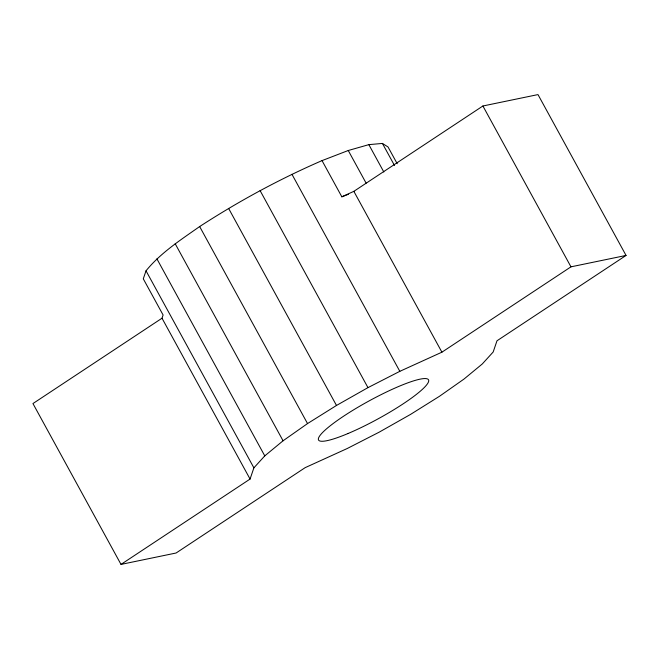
<?xml version="1.0" encoding="UTF-8"?>
<svg xmlns="http://www.w3.org/2000/svg" width="659" height="659" viewBox="0 0 659 659"><rect width="100%" height="100%" fill="white"/><g stroke="black" fill="none" stroke-linecap="round" stroke-linejoin="round"><path stroke-width="0.99" d="M146.018 270.808L143.291 278.823L163.102 315.01L162.007 318.215L32.95 403.563L121.009 564.409L176.093 553.008L305.15 467.659L347.227 448.515L379.09 432.213L410.573 414.387L439.528 396.257L463.994 379.065L482.289 363.966L493.171 352.005L496.993 340.785L626.05 255.437L537.991 94.591L482.907 105.992L353.85 191.341L341.84 196.81L322.029 160.615C279.457 179.091 238.574 201.308 199.652 226.548C180.714 239.876 160.821 252.685 146.018 270.808L253.888 467.841L250.066 479.06L121.009 564.409M253.888 467.841L264.77 455.88L283.065 440.78L307.531 423.58L336.485 405.458L367.969 387.632L399.832 371.33L441.909 352.186L570.966 266.837L626.05 255.437M322.029 160.615L348.249 150.507L368.851 144.642L382.418 143.431L388.027 146.957L397.212 163.729M341.84 196.81L348.397 194.281M482.907 105.992L570.966 266.837M382.418 143.431L394.502 165.5M368.851 144.642L383.835 172.007M348.249 150.507L366.132 183.161M353.85 191.341L441.909 352.186M291.953 174.289L399.832 371.33M260.091 190.599L367.969 387.632M228.615 208.425L336.485 405.458M199.652 226.548L307.531 423.58M175.195 243.748L283.065 440.78M156.9 258.839L264.77 455.88M162.007 318.215L250.066 479.06M348.125 433.474A62.696 10.025 -28.7 0 0 428.671 380.21A62.696 10.025 -28.7 0 0 343.784 416.076A62.696 10.025 -28.7 0 0 348.125 433.474"/></g></svg>
